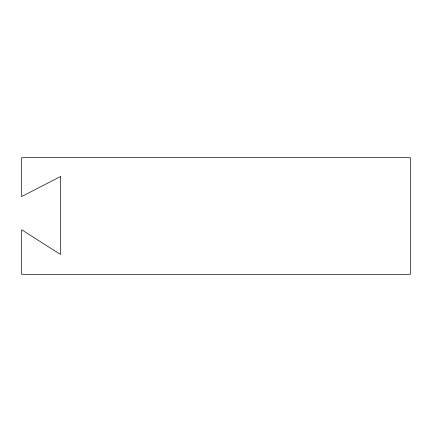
<?xml version="1.0" encoding="UTF-8"?>
<svg xmlns="http://www.w3.org/2000/svg" width="432" height="432" viewBox="0 0 432 432"><rect width="100%" height="100%" fill="white"/><g stroke="black" fill="none" stroke-linecap="round" stroke-linejoin="round"><path stroke-width="0.65" d="M60.48 176.585L21.6 196.56L21.6 157.68L410.4 157.68L410.4 274.32L21.6 274.32L21.6 229.732L60.48 254.464L60.48 176.585"/></g></svg>
